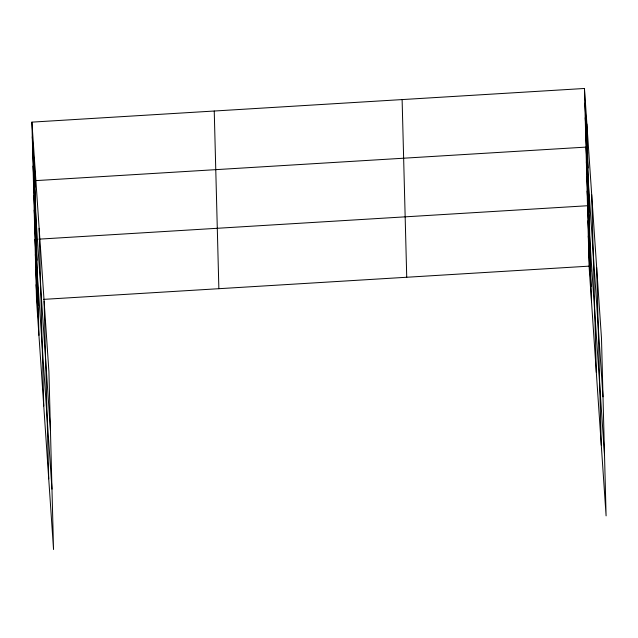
<?xml version="1.0" encoding="UTF-8"?>
<svg xmlns="http://www.w3.org/2000/svg" width="638" height="638" viewBox="0 0 638 638"><rect width="100%" height="100%" fill="white"/><g stroke="black" fill="none" stroke-linecap="round" stroke-linejoin="round"><path stroke-width="0.96" d="M31.9 122.129L48.927 371.85L53.544 549.525L36.518 299.804L31.9 122.129L584.456 88.475L601.482 338.196L606.1 515.871L589.073 266.15L584.456 88.475M36.924 239.274L34.946 239.394L51.973 489.115M38.894 239.154L587.502 205.739L604.529 455.46M36.518 299.804L38.495 299.677M43.424 299.381L589.073 266.15M584.839 103.133L587.255 138.653M585.221 117.791L587.638 153.311M585.596 132.449L588.021 167.969M603.006 396.828L585.979 147.107L33.423 180.761L50.45 430.483M586.362 161.765L588.778 197.278M586.745 176.423L589.161 211.936M587.127 191.081L589.544 226.594M587.901 220.844L590.317 256.356M588.292 235.94L590.708 271.461M588.683 251.045L591.107 286.558M32.283 136.787L34.699 172.3M32.666 151.445L35.082 186.958M33.04 166.103L35.465 201.616M33.806 195.419L36.23 230.932M34.189 210.077L36.605 245.59M34.572 224.736L36.988 260.248M35.345 254.498L37.762 290.011M35.736 269.595L38.152 305.108M36.127 284.7L38.551 320.212M596.658 267.513L601.283 445.18M591.697 194.678L596.315 372.353M586.872 123.995L591.498 301.662M402.115 99.584L406.733 277.251M214.24 111.028L218.866 288.695M44.102 301.168L48.727 478.835M39.141 228.332L43.759 405.999M34.324 157.642L38.942 335.317"/></g></svg>
